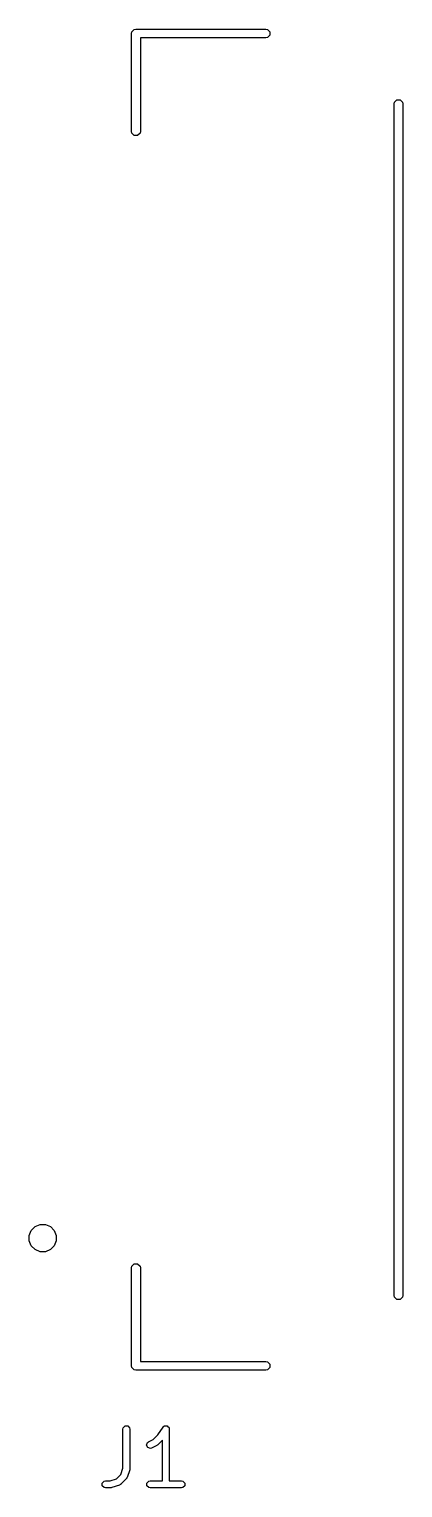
# Model space of a CAD drawing. Header units: inches. Extents: x 2.77 to 6.15, y -3.55 to -1.72.
# Drawn here: x 5.941 to 6.154, y -3.107 to -2.275 of the extents above; entities that cross this region are included whole.
import ezdxf

# ---------------------------------------------------------------- set-up
doc = ezdxf.new("R2010")
doc.units = ezdxf.units.IN
doc.header["$MEASUREMENT"] = 0
doc.layers.add('F.Silkscreen', color=41, linetype='CONTINUOUS', true_color=0xf2eda1)

msp = doc.modelspace()

# ---------------------------------------------------------------- linework, layer by layer
at = {"layer": 'F.Silkscreen', "linetype": 'CONTINUOUS'}
for p, q in [((5.99947, -2.27756), (5.99966, -2.2766)), ((5.99947, -2.33346), (5.99947, -2.27756)), ((5.99966, -2.2766), (6.00101, -2.27525)), ((6.00101, -2.27525), (6.00197, -2.27506)), ((6.00197, -2.27506), (6.07598, -2.27506)), ((6.07598, -2.27506), (6.07694, -2.27525)), ((6.07694, -2.27525), (6.07829, -2.2766)), ((6.07829, -2.27852), (6.07694, -2.27987)), ((6.07829, -2.2766), (6.07829, -2.27852)), ((6.07598, -2.28006), (6.00447, -2.28006)), ((6.00447, -2.28006), (6.00447, -2.33346)), ((6.07694, -2.27987), (6.07598, -2.28006)), ((6.14907, -2.31772), (6.14927, -2.31676)), ((6.14907, -2.99724), (6.14907, -2.31772)), ((6.14927, -2.31676), (6.15062, -2.31541)), ((6.15062, -2.31541), (6.15253, -2.31541)), ((6.15253, -2.31541), (6.15388, -2.31676)), ((6.15388, -2.31676), (6.15407, -2.31772)), ((6.15407, -2.31772), (6.15407, -2.99724)), ((5.99966, -2.33442), (5.99947, -2.33346)), ((6.00101, -2.33577), (5.99966, -2.33442)), ((6.00293, -2.33577), (6.00101, -2.33577)), ((6.00428, -2.33442), (6.00293, -2.33577)), ((6.00447, -2.33346), (6.00428, -2.33442)), ((5.9411, -2.96303), (5.94227, -2.96019)), ((5.94227, -2.96019), (5.94444, -2.95802)), ((5.94444, -2.95802), (5.94728, -2.95684)), ((5.94728, -2.95684), (5.95036, -2.95684)), ((5.95036, -2.95684), (5.95319, -2.95802)), ((5.95319, -2.95802), (5.95537, -2.96019)), ((5.95537, -2.96019), (5.95654, -2.96303)), ((5.9411, -2.9661), (5.9411, -2.96303)), ((5.94227, -2.96894), (5.9411, -2.9661)), ((5.94444, -2.97111), (5.94227, -2.96894)), ((5.95537, -2.96894), (5.95319, -2.97111)), ((5.95654, -2.9661), (5.95537, -2.96894)), ((5.95654, -2.96303), (5.95654, -2.9661)), ((5.94728, -2.97229), (5.94444, -2.97111)), ((5.95036, -2.97229), (5.94728, -2.97229)), ((5.95319, -2.97111), (5.95036, -2.97229)), ((5.99947, -2.9815), (5.99966, -2.98054)), ((5.99947, -3.0374), (5.99947, -2.9815)), ((5.99966, -2.98054), (6.00101, -2.97919)), ((6.00101, -2.97919), (6.00293, -2.97919)), ((6.00293, -2.97919), (6.00428, -2.98054)), ((6.00428, -2.98054), (6.00447, -2.9815)), ((6.00447, -2.9815), (6.00447, -3.0349)), ((6.14927, -2.9982), (6.14907, -2.99724)), ((6.15062, -2.99955), (6.14927, -2.9982)), ((6.15253, -2.99955), (6.15062, -2.99955)), ((6.15388, -2.9982), (6.15253, -2.99955)), ((6.15407, -2.99724), (6.15388, -2.9982)), ((6.00447, -3.0349), (6.07598, -3.0349)), ((6.07598, -3.0349), (6.07694, -3.03509)), ((6.07694, -3.03509), (6.07829, -3.03644)), ((6.07829, -3.03644), (6.07829, -3.03836)), ((5.99966, -3.03836), (5.99947, -3.0374)), ((6.00101, -3.03971), (5.99966, -3.03836)), ((6.00197, -3.0399), (6.00101, -3.03971)), ((6.07598, -3.0399), (6.00197, -3.0399)), ((6.07694, -3.03971), (6.07598, -3.0399)), ((6.07829, -3.03836), (6.07694, -3.03971)), ((5.99455, -3.0735), (5.9947, -3.07275)), ((5.99455, -3.09568), (5.99455, -3.0735)), ((5.9947, -3.07275), (5.99576, -3.07168)), ((5.99576, -3.07168), (5.99727, -3.07168)), ((5.99727, -3.07168), (5.99834, -3.07275)), ((5.99834, -3.07275), (5.99849, -3.0735)), ((5.99849, -3.0735), (5.99849, -3.096)), ((6.01185, -3.07938), (6.01449, -3.07675)), ((6.01449, -3.07675), (6.01738, -3.07241)), ((6.01738, -3.07241), (6.01792, -3.07187)), ((6.01792, -3.07187), (6.01812, -3.07183)), ((6.01812, -3.07183), (6.01826, -3.07168)), ((6.01826, -3.07168), (6.01883, -3.07168)), ((6.01883, -3.07168), (6.0194, -3.07157)), ((6.0194, -3.07157), (6.01957, -3.07168)), ((6.01957, -3.07168), (6.01977, -3.07168)), ((6.01977, -3.07168), (6.02017, -3.07209)), ((6.02017, -3.07209), (6.02065, -3.07241)), ((6.02065, -3.07241), (6.02069, -3.07261)), ((6.02069, -3.07261), (6.02083, -3.07275)), ((6.02083, -3.07275), (6.02098, -3.0735)), ((6.02098, -3.0735), (6.02098, -3.10303)), ((6.00805, -3.08264), (6.00853, -3.08121)), ((6.00873, -3.08399), (6.00805, -3.08264)), ((6.00853, -3.08121), (6.00914, -3.08074)), ((6.01016, -3.08447), (6.00873, -3.08399)), ((6.00914, -3.08074), (6.01185, -3.07938)), ((6.0109, -3.08426), (6.01016, -3.08447)), ((6.0139, -3.08276), (6.0109, -3.08426)), ((6.01414, -3.08257), (6.0139, -3.08276)), ((6.01441, -3.08239), (6.01414, -3.08257)), ((6.01705, -3.07976), (6.01441, -3.08239)), ((6.01705, -3.10303), (6.01705, -3.07976)), ((5.9872, -3.10303), (5.99095, -3.10178)), ((5.99095, -3.10178), (5.9933, -3.09944)), ((5.9933, -3.09944), (5.99455, -3.09568)), ((5.99641, -3.10189), (5.99341, -3.10489)), ((5.99646, -3.10181), (5.99641, -3.10189)), ((5.9965, -3.10179), (5.99646, -3.10181)), ((5.99666, -3.10152), (5.9965, -3.10179)), ((5.99684, -3.10125), (5.99666, -3.10152)), ((5.99689, -3.10112), (5.99684, -3.10121)), ((5.99684, -3.10121), (5.99684, -3.10125)), ((5.99838, -3.09662), (5.99689, -3.10112)), ((5.99842, -3.09631), (5.99838, -3.09662)), ((5.99849, -3.096), (5.99842, -3.09631)), ((5.9827, -3.10425), (5.98377, -3.10318)), ((5.9827, -3.10575), (5.9827, -3.10425)), ((5.98377, -3.10682), (5.9827, -3.10575)), ((5.98377, -3.10318), (5.98452, -3.10303)), ((5.98452, -3.10697), (5.98377, -3.10682)), ((5.98452, -3.10303), (5.9872, -3.10303)), ((5.98752, -3.10697), (5.98452, -3.10697)), ((5.98783, -3.10691), (5.98752, -3.10697)), ((5.98814, -3.10687), (5.98783, -3.10691)), ((5.99264, -3.10537), (5.98814, -3.10687)), ((5.99273, -3.10532), (5.99264, -3.10537)), ((5.99277, -3.10532), (5.99273, -3.10532)), ((5.99303, -3.10514), (5.99277, -3.10532)), ((5.99331, -3.10499), (5.99303, -3.10514)), ((5.99333, -3.10495), (5.99331, -3.10499)), ((5.99341, -3.10489), (5.99333, -3.10495)), ((6.0082, -3.10425), (6.00926, -3.10318)), ((6.0082, -3.10575), (6.0082, -3.10425)), ((6.00926, -3.10682), (6.0082, -3.10575)), ((6.00926, -3.10318), (6.01002, -3.10303)), ((6.01002, -3.10697), (6.00926, -3.10682)), ((6.01002, -3.10303), (6.01705, -3.10303)), ((6.02801, -3.10697), (6.01002, -3.10697)), ((6.02098, -3.10303), (6.02801, -3.10303)), ((6.02801, -3.10303), (6.02877, -3.10318)), ((6.02877, -3.10682), (6.02801, -3.10697)), ((6.02877, -3.10318), (6.02983, -3.10425)), ((6.02983, -3.10575), (6.02877, -3.10682)), ((6.02983, -3.10425), (6.02983, -3.10575))]:
    msp.add_line(p, q, dxfattribs=at)

doc.saveas('drawing.dxf')
